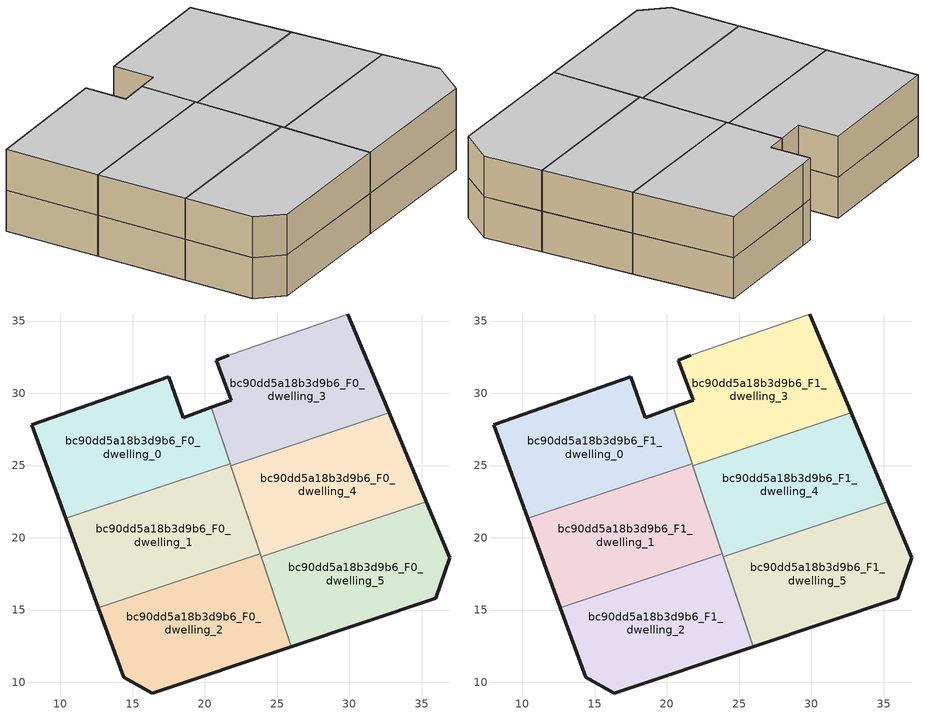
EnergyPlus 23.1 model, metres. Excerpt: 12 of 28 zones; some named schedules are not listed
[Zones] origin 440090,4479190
bc90dd5a18b3d9b6_F0_dwelling_0
 floor ground (EU_floor_Construction): 21.76,25.14 20.46,29.02 18.51,28.31 17.5,31.16 8.02,27.83 10.38,21.34 z0
 wall outside (EU_wall_Construction): 10.38,21.34 8.02,27.83 17.5,31.16 18.51,28.31 20.46,29.02 z0:3
 wall to bc90dd5a18b3d9b6_F0_dwelling_1 (EU_wall_Construction): 21.76,25.14 10.38,21.34 z0:3
 wall to bc90dd5a18b3d9b6_F0_dwelling_3 (EU_wall_Construction): 20.46,29.02 21.76,25.14 z0:3
bc90dd5a18b3d9b6_F0_dwelling_1
 floor ground (EU_floor_Construction): 23.84,18.9 21.76,25.14 10.38,21.34 12.62,15.16 z0
 wall outside (EU_wall_Construction): 12.62,15.16 10.38,21.34 z0:3
 wall to bc90dd5a18b3d9b6_F0_dwelling_2 (EU_wall_Construction): 23.84,18.9 12.62,15.16 z0:3
 wall to bc90dd5a18b3d9b6_F0_dwelling_4 (EU_wall_Construction): 21.81,25 23.84,18.9 z0:3
 wall to bc90dd5a18b3d9b6_F0_dwelling_3 (EU_wall_Construction): 21.76,25.14 21.81,25 z0:3
bc90dd5a18b3d9b6_F0_dwelling_2
 floor ground (EU_floor_Construction): 25.99,12.47 23.84,18.9 12.62,15.16 14.37,10.35 16.35,9.26 z0
 wall outside (EU_wall_Construction): 25.99,12.47 16.35,9.26 14.37,10.35 12.62,15.16 z0:3
 wall to bc90dd5a18b3d9b6_F0_dwelling_5 (EU_wall_Construction): 23.91,18.69 25.99,12.47 z0:3
 wall to bc90dd5a18b3d9b6_F0_dwelling_4 (EU_wall_Construction): 23.84,18.9 23.91,18.7 z0:3
bc90dd5a18b3d9b6_F0_dwelling_3
 floor ground (EU_floor_Construction): 32.75,28.65 29.89,35.49 21.67,32.62 20.78,32.3 21.82,29.52 20.46,29.02 21.81,25 z0
 wall outside (EU_wall_Construction): 29.89,35.49 32.75,28.65 / 20.46,29.02 21.82,29.52 20.78,32.3 21.67,32.62 z0:3
 wall to bc90dd5a18b3d9b6_F0_dwelling_4 (EU_wall_Construction): 32.75,28.65 21.81,25 z0:3
 wall adiabatic (EU_wall_Construction): 21.67,32.62 29.89,35.49 z0:3
bc90dd5a18b3d9b6_F0_dwelling_4
 floor ground (EU_floor_Construction): 35.33,22.51 32.75,28.65 21.81,25 23.91,18.7 z0
 wall outside (EU_wall_Construction): 32.75,28.65 35.33,22.51 z0:3
 wall to bc90dd5a18b3d9b6_F0_dwelling_5 (EU_wall_Construction): 35.33,22.51 23.91,18.7 z0:3
bc90dd5a18b3d9b6_F0_dwelling_5
 floor ground (EU_floor_Construction): 35.99,15.8 36.96,18.6 35.33,22.51 23.91,18.7 25.99,12.47 z0
 wall outside (EU_wall_Construction): 35.33,22.51 36.96,18.6 35.99,15.8 25.99,12.47 z0:3
bc90dd5a18b3d9b6_F1_dwelling_0
 floor to bc90dd5a18b3d9b6_F0_dwelling_0 (EU_floor_Construction): 21.76,25.14 20.46,29.02 18.51,28.31 17.5,31.16 8.02,27.83 10.38,21.34 z3
 wall outside (EU_wall_Construction): 10.38,21.34 8.02,27.83 17.5,31.16 18.51,28.31 20.46,29.02 z3:6
 wall to bc90dd5a18b3d9b6_F1_dwelling_1 (EU_wall_Construction): 21.76,25.14 10.38,21.34 z3:6
 wall to bc90dd5a18b3d9b6_F1_dwelling_3 (EU_wall_Construction): 20.46,29.02 21.76,25.14 z3:6
 ceiling to bc90dd5a18b3d9b6_F2_dwelling_0 (EU_floor_Construction): 20.46,29.02 21.76,25.14 10.38,21.34 8.02,27.83 17.5,31.16 18.51,28.31 z6
bc90dd5a18b3d9b6_F1_dwelling_1
 floor to bc90dd5a18b3d9b6_F0_dwelling_1 (EU_floor_Construction): 23.84,18.9 21.76,25.14 10.38,21.34 12.62,15.16 z3
 wall outside (EU_wall_Construction): 12.62,15.16 10.38,21.34 z3:6
 wall to bc90dd5a18b3d9b6_F1_dwelling_2 (EU_wall_Construction): 23.84,18.9 12.62,15.16 z3:6
 wall to bc90dd5a18b3d9b6_F1_dwelling_4 (EU_wall_Construction): 21.81,25 23.84,18.9 z3:6
 wall to bc90dd5a18b3d9b6_F1_dwelling_3 (EU_wall_Construction): 21.76,25.14 21.81,25 z3:6
 ceiling to bc90dd5a18b3d9b6_F2_dwelling_1 (EU_floor_Construction): 21.76,25.14 23.84,18.9 12.62,15.16 10.38,21.34 z6
bc90dd5a18b3d9b6_F1_dwelling_2
 floor to bc90dd5a18b3d9b6_F0_dwelling_2 (EU_floor_Construction): 25.99,12.47 23.84,18.9 12.62,15.16 14.37,10.35 16.35,9.26 z3
 wall outside (EU_wall_Construction): 25.99,12.47 16.35,9.26 14.37,10.35 12.62,15.16 z3:6
 wall to bc90dd5a18b3d9b6_F1_dwelling_5 (EU_wall_Construction): 23.91,18.69 25.99,12.47 z3:6
 wall to bc90dd5a18b3d9b6_F1_dwelling_4 (EU_wall_Construction): 23.84,18.9 23.91,18.7 z3:6
 ceiling to bc90dd5a18b3d9b6_F2_dwelling_2 (EU_floor_Construction): 23.84,18.9 25.99,12.47 16.35,9.26 14.37,10.35 12.62,15.16 z6
bc90dd5a18b3d9b6_F1_dwelling_3
 floor to bc90dd5a18b3d9b6_F0_dwelling_3 (EU_floor_Construction): 32.75,28.65 29.89,35.49 21.67,32.62 20.78,32.3 21.82,29.52 20.46,29.02 21.81,25 z3
 wall outside (EU_wall_Construction): 29.89,35.49 32.75,28.65 / 20.46,29.02 21.82,29.52 20.78,32.3 21.67,32.62 z3:6
 wall to bc90dd5a18b3d9b6_F1_dwelling_4 (EU_wall_Construction): 32.75,28.65 21.81,25 z3:6
 wall adiabatic (EU_wall_Construction): 21.67,32.62 29.89,35.49 z3:6
 ceiling to bc90dd5a18b3d9b6_F2_dwelling_3 (EU_floor_Construction): 29.89,35.49 32.75,28.65 21.81,25 20.46,29.02 21.82,29.52 20.78,32.3 21.67,32.62 z6
bc90dd5a18b3d9b6_F1_dwelling_4
 floor to bc90dd5a18b3d9b6_F0_dwelling_4 (EU_floor_Construction): 35.33,22.51 32.75,28.65 21.81,25 23.91,18.7 z3
 wall outside (EU_wall_Construction): 32.75,28.65 35.33,22.51 z3:6
 wall to bc90dd5a18b3d9b6_F1_dwelling_5 (EU_wall_Construction): 35.33,22.51 23.91,18.7 z3:6
 ceiling to bc90dd5a18b3d9b6_F2_dwelling_4 (EU_floor_Construction): 32.75,28.65 35.33,22.51 23.91,18.7 21.81,25 z6
bc90dd5a18b3d9b6_F1_dwelling_5
 floor to bc90dd5a18b3d9b6_F0_dwelling_5 (EU_floor_Construction): 35.99,15.8 36.96,18.6 35.33,22.51 23.91,18.7 25.99,12.47 z3
 wall outside (EU_wall_Construction): 35.33,22.51 36.96,18.6 35.99,15.8 25.99,12.47 z3:6
 ceiling to bc90dd5a18b3d9b6_F2_dwelling_5 (EU_floor_Construction): 35.33,22.51 36.96,18.6 35.99,15.8 25.99,12.47 23.91,18.7 z6
[Building]
EU S2 Campaign: North Axis=0; Terrain=City; Solar Distribution=FullExterior
[Site:Location]
Madrid: Latitude=40.5; Longitude=-3.5; Time Zone=1; Elevation=609
[SizingPeriod:WeatherFileDays]
AnnualSizingPeriod: Begin Month=1; Begin Day of Month=1; End Month=12; End Day of Month=31; Day of Week for Start Day=Monday; Use Weather File Daylight Saving Period=No; Use Weather File Rain and Snow Indicators=No
[MATERIAL]
EU_InternalMass_Material: Roughness=MediumRough; Thickness=0.1; Conductivity=1; Density=1800; Specific Heat=900; Thermal Absorptance=0.9; Solar Absorptance=0.7; Visible Absorptance=0.7
[MATERIAL:NOMASS] Roughness=MediumRough; Thermal Absorptance=0.9; Solar Absorptance=0.7; Visible Absorptance=0.7
Name | Thermal Resistance
EU_wall_NoMass | 2.16768
EU_floor_NoMass | 1.14339
[CONSTRUCTION]
EU_wall_Construction: EU_wall_NoMass
EU_floor_Construction: EU_floor_NoMass
EU_InternalMass_Construction: EU_InternalMass_Material
[ZONE] Type=1; Multiplier=1; Ceiling Height=autocalculate; Floor Area=autocalculate; Part of Total Floor Area=Yes
Name | Volume
bc90dd5a18b3d9b6_F0_dwelling_0; bc90dd5a18b3d9b6_F1_dwelling_0; bc90dd5a18b3d9b6_F0_dwelling_3; bc90dd5a18b3d9b6_F1_dwelling_3 | 234.93
bc90dd5a18b3d9b6_F0_dwelling_1; bc90dd5a18b3d9b6_F1_dwelling_1 | 234.902
bc90dd5a18b3d9b6_F0_dwelling_2; bc90dd5a18b3d9b6_F1_dwelling_2 | 234.92
bc90dd5a18b3d9b6_F0_dwelling_4; bc90dd5a18b3d9b6_F1_dwelling_4 | 234.914
bc90dd5a18b3d9b6_F0_dwelling_5; bc90dd5a18b3d9b6_F1_dwelling_5 | 234.936
[INTERNALMASS] Construction=EU_InternalMass_Construction
Name | Zone or ZoneList | Surface Area
bc90dd5a18b3d9b6_F0_dwelling_0_EU_InternalMass | bc90dd5a18b3d9b6_F0_dwelling_0 | 78.31
bc90dd5a18b3d9b6_F0_dwelling_1_EU_InternalMass | bc90dd5a18b3d9b6_F0_dwelling_1 | 78.301
bc90dd5a18b3d9b6_F0_dwelling_2_EU_InternalMass | bc90dd5a18b3d9b6_F0_dwelling_2 | 78.3064
bc90dd5a18b3d9b6_F0_dwelling_3_EU_InternalMass | bc90dd5a18b3d9b6_F0_dwelling_3 | 78.3103
bc90dd5a18b3d9b6_F0_dwelling_4_EU_InternalMass | bc90dd5a18b3d9b6_F0_dwelling_4 | 78.3046
bc90dd5a18b3d9b6_F0_dwelling_5_EU_InternalMass | bc90dd5a18b3d9b6_F0_dwelling_5 | 78.3121
bc90dd5a18b3d9b6_F1_dwelling_0_EU_InternalMass | bc90dd5a18b3d9b6_F1_dwelling_0 | 78.31
bc90dd5a18b3d9b6_F1_dwelling_1_EU_InternalMass | bc90dd5a18b3d9b6_F1_dwelling_1 | 78.301
bc90dd5a18b3d9b6_F1_dwelling_2_EU_InternalMass | bc90dd5a18b3d9b6_F1_dwelling_2 | 78.3064
bc90dd5a18b3d9b6_F1_dwelling_3_EU_InternalMass | bc90dd5a18b3d9b6_F1_dwelling_3 | 78.3103
bc90dd5a18b3d9b6_F1_dwelling_4_EU_InternalMass | bc90dd5a18b3d9b6_F1_dwelling_4 | 78.3046
bc90dd5a18b3d9b6_F1_dwelling_5_EU_InternalMass | bc90dd5a18b3d9b6_F1_dwelling_5 | 78.3121
[OTHEREQUIPMENT] Fuel Type=Electricity; Design Level Calculation Method=Watts/Area; Power per Zone Floor Area=1; Fraction Latent=0; Fraction Radiant=0; Fraction Lost=0; Carbon Dioxide Generation Rate=0; EndUse Subcategory=EU_Step8_InternalGains
Name | Zone or ZoneList or Space or SpaceList | Schedule
EU_Step8_InternalGain_bc90dd5a18b3d9b6_F0_dwelling_0_f000 | bc90dd5a18b3d9b6_F0_dwelling_0 | EU_Step8_GainSchedule_bc90dd5a18b3d9b6_F0_dwelling_0_f000
EU_Step8_InternalGain_bc90dd5a18b3d9b6_F0_dwelling_1_f000 | bc90dd5a18b3d9b6_F0_dwelling_1 | EU_Step8_GainSchedule_bc90dd5a18b3d9b6_F0_dwelling_1_f000
EU_Step8_InternalGain_bc90dd5a18b3d9b6_F0_dwelling_2_f000 | bc90dd5a18b3d9b6_F0_dwelling_2 | EU_Step8_GainSchedule_bc90dd5a18b3d9b6_F0_dwelling_2_f000
EU_Step8_InternalGain_bc90dd5a18b3d9b6_F0_dwelling_3_f000 | bc90dd5a18b3d9b6_F0_dwelling_3 | EU_Step8_GainSchedule_bc90dd5a18b3d9b6_F0_dwelling_3_f000
EU_Step8_InternalGain_bc90dd5a18b3d9b6_F0_dwelling_4_f000 | bc90dd5a18b3d9b6_F0_dwelling_4 | EU_Step8_GainSchedule_bc90dd5a18b3d9b6_F0_dwelling_4_f000
EU_Step8_InternalGain_bc90dd5a18b3d9b6_F0_dwelling_5_f000 | bc90dd5a18b3d9b6_F0_dwelling_5 | EU_Step8_GainSchedule_bc90dd5a18b3d9b6_F0_dwelling_5_f000
EU_Step8_InternalGain_bc90dd5a18b3d9b6_F1_dwelling_0_f000 | bc90dd5a18b3d9b6_F1_dwelling_0 | EU_Step8_GainSchedule_bc90dd5a18b3d9b6_F1_dwelling_0_f000
EU_Step8_InternalGain_bc90dd5a18b3d9b6_F1_dwelling_1_f000 | bc90dd5a18b3d9b6_F1_dwelling_1 | EU_Step8_GainSchedule_bc90dd5a18b3d9b6_F1_dwelling_1_f000
EU_Step8_InternalGain_bc90dd5a18b3d9b6_F1_dwelling_2_f000 | bc90dd5a18b3d9b6_F1_dwelling_2 | EU_Step8_GainSchedule_bc90dd5a18b3d9b6_F1_dwelling_2_f000
EU_Step8_InternalGain_bc90dd5a18b3d9b6_F1_dwelling_3_f000 | bc90dd5a18b3d9b6_F1_dwelling_3 | EU_Step8_GainSchedule_bc90dd5a18b3d9b6_F1_dwelling_3_f000
EU_Step8_InternalGain_bc90dd5a18b3d9b6_F1_dwelling_4_f000 | bc90dd5a18b3d9b6_F1_dwelling_4 | EU_Step8_GainSchedule_bc90dd5a18b3d9b6_F1_dwelling_4_f000
EU_Step8_InternalGain_bc90dd5a18b3d9b6_F1_dwelling_5_f000 | bc90dd5a18b3d9b6_F1_dwelling_5 | EU_Step8_GainSchedule_bc90dd5a18b3d9b6_F1_dwelling_5_f000
[ZONEVENTILATION:DESIGNFLOWRATE] Schedule=EU_AlwaysOn; Design Flow Rate Calculation Method=AirChanges/Hour; Air Changes per Hour=0.480546; Ventilation Type=Natural; Fan Pressure Rise=0; Fan Total Efficiency=1; Constant Term Coefficient=1; Temperature Term Coefficient=0; Velocity Term Coefficient=0; Velocity Squared Term Coefficient=0; Minimum Indoor Temperature=-100; Maximum Indoor Temperature=100; Delta Temperature=-100; Minimum Outdoor Temperature=-100; Maximum Outdoor Temperature=100; Maximum Wind Speed=40
Name | Zone or ZoneList or Space or SpaceList
EU_ConstantAir_bc90dd5a18b3d9b6_F0_dwelling_0 | bc90dd5a18b3d9b6_F0_dwelling_0
EU_ConstantAir_bc90dd5a18b3d9b6_F0_dwelling_1 | bc90dd5a18b3d9b6_F0_dwelling_1
EU_ConstantAir_bc90dd5a18b3d9b6_F0_dwelling_2 | bc90dd5a18b3d9b6_F0_dwelling_2
EU_ConstantAir_bc90dd5a18b3d9b6_F0_dwelling_3 | bc90dd5a18b3d9b6_F0_dwelling_3
EU_ConstantAir_bc90dd5a18b3d9b6_F0_dwelling_4 | bc90dd5a18b3d9b6_F0_dwelling_4
EU_ConstantAir_bc90dd5a18b3d9b6_F0_dwelling_5 | bc90dd5a18b3d9b6_F0_dwelling_5
EU_ConstantAir_bc90dd5a18b3d9b6_F1_dwelling_0 | bc90dd5a18b3d9b6_F1_dwelling_0
EU_ConstantAir_bc90dd5a18b3d9b6_F1_dwelling_1 | bc90dd5a18b3d9b6_F1_dwelling_1
EU_ConstantAir_bc90dd5a18b3d9b6_F1_dwelling_2 | bc90dd5a18b3d9b6_F1_dwelling_2
EU_ConstantAir_bc90dd5a18b3d9b6_F1_dwelling_3 | bc90dd5a18b3d9b6_F1_dwelling_3
EU_ConstantAir_bc90dd5a18b3d9b6_F1_dwelling_4 | bc90dd5a18b3d9b6_F1_dwelling_4
EU_ConstantAir_bc90dd5a18b3d9b6_F1_dwelling_5 | bc90dd5a18b3d9b6_F1_dwelling_5
[HVACTEMPLATE:THERMOSTAT] Constant Heating Setpoint=20; Constant Cooling Setpoint=50
EU_HeatOnly_bc90dd5a18b3d9b6_F0_dwelling_0; EU_HeatOnly_bc90dd5a18b3d9b6_F0_dwelling_1; EU_HeatOnly_bc90dd5a18b3d9b6_F0_dwelling_2; EU_HeatOnly_bc90dd5a18b3d9b6_F0_dwelling_3; EU_HeatOnly_bc90dd5a18b3d9b6_F0_dwelling_4; EU_HeatOnly_bc90dd5a18b3d9b6_F0_dwelling_5; EU_HeatOnly_bc90dd5a18b3d9b6_F1_dwelling_0; EU_HeatOnly_bc90dd5a18b3d9b6_F1_dwelling_1; EU_HeatOnly_bc90dd5a18b3d9b6_F1_dwelling_2; EU_HeatOnly_bc90dd5a18b3d9b6_F1_dwelling_3; EU_HeatOnly_bc90dd5a18b3d9b6_F1_dwelling_4; EU_HeatOnly_bc90dd5a18b3d9b6_F1_dwelling_5; EU_HeatOnly_bc90dd5a18b3d9b6_F2_dwelling_0; EU_HeatOnly_bc90dd5a18b3d9b6_F2_dwelling_1; EU_HeatOnly_bc90dd5a18b3d9b6_F2_dwelling_2; EU_HeatOnly_bc90dd5a18b3d9b6_F2_dwelling_3; EU_HeatOnly_bc90dd5a18b3d9b6_F2_dwelling_4; EU_HeatOnly_bc90dd5a18b3d9b6_F2_dwelling_5; EU_HeatOnly_bc90dd5a18b3d9b6_F3_dwelling_0; EU_HeatOnly_bc90dd5a18b3d9b6_F3_dwelling_1; EU_HeatOnly_bc90dd5a18b3d9b6_F3_dwelling_2; EU_HeatOnly_bc90dd5a18b3d9b6_F3_dwelling_3; EU_HeatOnly_bc90dd5a18b3d9b6_F3_dwelling_4; EU_HeatOnly_bc90dd5a18b3d9b6_F4_dwelling_0; EU_HeatOnly_bc90dd5a18b3d9b6_F4_dwelling_1; EU_HeatOnly_bc90dd5a18b3d9b6_F4_dwelling_2; EU_HeatOnly_bc90dd5a18b3d9b6_F4_dwelling_3; EU_HeatOnly_bc90dd5a18b3d9b6_F4_dwelling_4
[HVACTEMPLATE:ZONE:IDEALLOADSAIRSYSTEM] System Availability Schedule=EU_AlwaysOn; Maximum Heating Supply Air Temperature=50; Minimum Cooling Supply Air Temperature=13; Maximum Heating Supply Air Humidity Ratio=0.0156; Minimum Cooling Supply Air Humidity Ratio=0.0077; Heating Limit=NoLimit; Cooling Limit=NoLimit; Heating Availability Schedule=EU_AlwaysOn; Cooling Availability Schedule=EU_CoolingOff; Dehumidification Control Type=ConstantSensibleHeatRatio; Cooling Sensible Heat Ratio=0.7; Dehumidification Setpoint=60; Humidification Control Type=None; Humidification Setpoint=30; Outdoor Air Method=None; Outdoor Air Flow Rate per Person=0.00944; Outdoor Air Flow Rate per Zone Floor Area=0; Outdoor Air Flow Rate per Zone=0; Demand Controlled Ventilation Type=None; Outdoor Air Economizer Type=NoEconomizer; Heat Recovery Type=None; Sensible Heat Recovery Effectiveness=0.7; Latent Heat Recovery Effectiveness=0.65
Name | Template Thermostat
bc90dd5a18b3d9b6_F0_dwelling_0 | EU_HeatOnly_bc90dd5a18b3d9b6_F0_dwelling_0
bc90dd5a18b3d9b6_F0_dwelling_1 | EU_HeatOnly_bc90dd5a18b3d9b6_F0_dwelling_1
bc90dd5a18b3d9b6_F0_dwelling_2 | EU_HeatOnly_bc90dd5a18b3d9b6_F0_dwelling_2
bc90dd5a18b3d9b6_F0_dwelling_3 | EU_HeatOnly_bc90dd5a18b3d9b6_F0_dwelling_3
bc90dd5a18b3d9b6_F0_dwelling_4 | EU_HeatOnly_bc90dd5a18b3d9b6_F0_dwelling_4
bc90dd5a18b3d9b6_F0_dwelling_5 | EU_HeatOnly_bc90dd5a18b3d9b6_F0_dwelling_5
bc90dd5a18b3d9b6_F1_dwelling_0 | EU_HeatOnly_bc90dd5a18b3d9b6_F1_dwelling_0
bc90dd5a18b3d9b6_F1_dwelling_1 | EU_HeatOnly_bc90dd5a18b3d9b6_F1_dwelling_1
bc90dd5a18b3d9b6_F1_dwelling_2 | EU_HeatOnly_bc90dd5a18b3d9b6_F1_dwelling_2
bc90dd5a18b3d9b6_F1_dwelling_3 | EU_HeatOnly_bc90dd5a18b3d9b6_F1_dwelling_3
bc90dd5a18b3d9b6_F1_dwelling_4 | EU_HeatOnly_bc90dd5a18b3d9b6_F1_dwelling_4
bc90dd5a18b3d9b6_F1_dwelling_5 | EU_HeatOnly_bc90dd5a18b3d9b6_F1_dwelling_5
[SIZING:ZONE] Zone Cooling Design Supply Air Temperature Input Method=SupplyAirTemperature; Zone Cooling Design Supply Air Temperature=13; Zone Heating Design Supply Air Temperature Input Method=SupplyAirTemperature; Zone Heating Design Supply Air Temperature=50; Zone Cooling Design Supply Air Humidity Ratio=0.008; Zone Heating Design Supply Air Humidity Ratio=0.008; Cooling Design Air Flow Method=DesignDay; Cooling Design Air Flow Rate=0; Cooling Minimum Air Flow per Zone Floor Area=0.000762; Cooling Minimum Air Flow=0; Cooling Minimum Air Flow Fraction=0.2; Heating Design Air Flow Method=DesignDay; Heating Design Air Flow Rate=0; Heating Maximum Air Flow per Zone Floor Area=0.002032; Heating Maximum Air Flow=0.141576; Heating Maximum Air Flow Fraction=0.3; Account for Dedicated Outdoor Air System=No; Dedicated Outdoor Air System Control Strategy=NeutralSupplyAir; Dedicated Outdoor Air Low Setpoint Temperature for Design=autosize; Dedicated Outdoor Air High Setpoint Temperature for Design=autosize; Zone Load Sizing Method=Sensible Load Only No Latent Load; Zone Latent Cooling Design Supply Air Humidity Ratio Input Method=HumidityRatioDifference; Zone Cooling Design Supply Air Humidity Ratio Difference=0.005; Zone Latent Heating Design Supply Air Humidity Ratio Input Method=HumidityRatioDifference; Zone Humidification Design Supply Air Humidity Ratio Difference=0.005
bc90dd5a18b3d9b6_F0_dwelling_0; bc90dd5a18b3d9b6_F0_dwelling_1; bc90dd5a18b3d9b6_F0_dwelling_2; bc90dd5a18b3d9b6_F0_dwelling_3; bc90dd5a18b3d9b6_F0_dwelling_4; bc90dd5a18b3d9b6_F0_dwelling_5; bc90dd5a18b3d9b6_F1_dwelling_0; bc90dd5a18b3d9b6_F1_dwelling_1; bc90dd5a18b3d9b6_F1_dwelling_2; bc90dd5a18b3d9b6_F1_dwelling_3; bc90dd5a18b3d9b6_F1_dwelling_4; bc90dd5a18b3d9b6_F1_dwelling_5
[SCHEDULE:FILE] Column Number=1; Rows to Skip at Top=0; Number of Hours of Data=8760; Column Separator=Comma; Interpolate to Timestep=No; Minutes per Item=60; Adjust Schedule for Daylight Savings=Yes
Name | File
EU_Step8_GainSchedule_bc90dd5a18b3d9b6_F0_dwelling_0_f000 | ../../schedules/bc90dd5a18b3d9b6/bc90dd5a18b3d9b6_F0_dwelling_0_f000_gain.csv
EU_Step8_GainSchedule_bc90dd5a18b3d9b6_F0_dwelling_1_f000 | ../../schedules/bc90dd5a18b3d9b6/bc90dd5a18b3d9b6_F0_dwelling_1_f000_gain.csv
EU_Step8_GainSchedule_bc90dd5a18b3d9b6_F0_dwelling_2_f000 | ../../schedules/bc90dd5a18b3d9b6/bc90dd5a18b3d9b6_F0_dwelling_2_f000_gain.csv
EU_Step8_GainSchedule_bc90dd5a18b3d9b6_F0_dwelling_3_f000 | ../../schedules/bc90dd5a18b3d9b6/bc90dd5a18b3d9b6_F0_dwelling_3_f000_gain.csv
EU_Step8_GainSchedule_bc90dd5a18b3d9b6_F0_dwelling_4_f000 | ../../schedules/bc90dd5a18b3d9b6/bc90dd5a18b3d9b6_F0_dwelling_4_f000_gain.csv
EU_Step8_GainSchedule_bc90dd5a18b3d9b6_F0_dwelling_5_f000 | ../../schedules/bc90dd5a18b3d9b6/bc90dd5a18b3d9b6_F0_dwelling_5_f000_gain.csv
EU_Step8_GainSchedule_bc90dd5a18b3d9b6_F1_dwelling_0_f000 | ../../schedules/bc90dd5a18b3d9b6/bc90dd5a18b3d9b6_F1_dwelling_0_f000_gain.csv
EU_Step8_GainSchedule_bc90dd5a18b3d9b6_F1_dwelling_1_f000 | ../../schedules/bc90dd5a18b3d9b6/bc90dd5a18b3d9b6_F1_dwelling_1_f000_gain.csv
EU_Step8_GainSchedule_bc90dd5a18b3d9b6_F1_dwelling_2_f000 | ../../schedules/bc90dd5a18b3d9b6/bc90dd5a18b3d9b6_F1_dwelling_2_f000_gain.csv
EU_Step8_GainSchedule_bc90dd5a18b3d9b6_F1_dwelling_3_f000 | ../../schedules/bc90dd5a18b3d9b6/bc90dd5a18b3d9b6_F1_dwelling_3_f000_gain.csv
EU_Step8_GainSchedule_bc90dd5a18b3d9b6_F1_dwelling_4_f000 | ../../schedules/bc90dd5a18b3d9b6/bc90dd5a18b3d9b6_F1_dwelling_4_f000_gain.csv
EU_Step8_GainSchedule_bc90dd5a18b3d9b6_F1_dwelling_5_f000 | ../../schedules/bc90dd5a18b3d9b6/bc90dd5a18b3d9b6_F1_dwelling_5_f000_gain.csv
